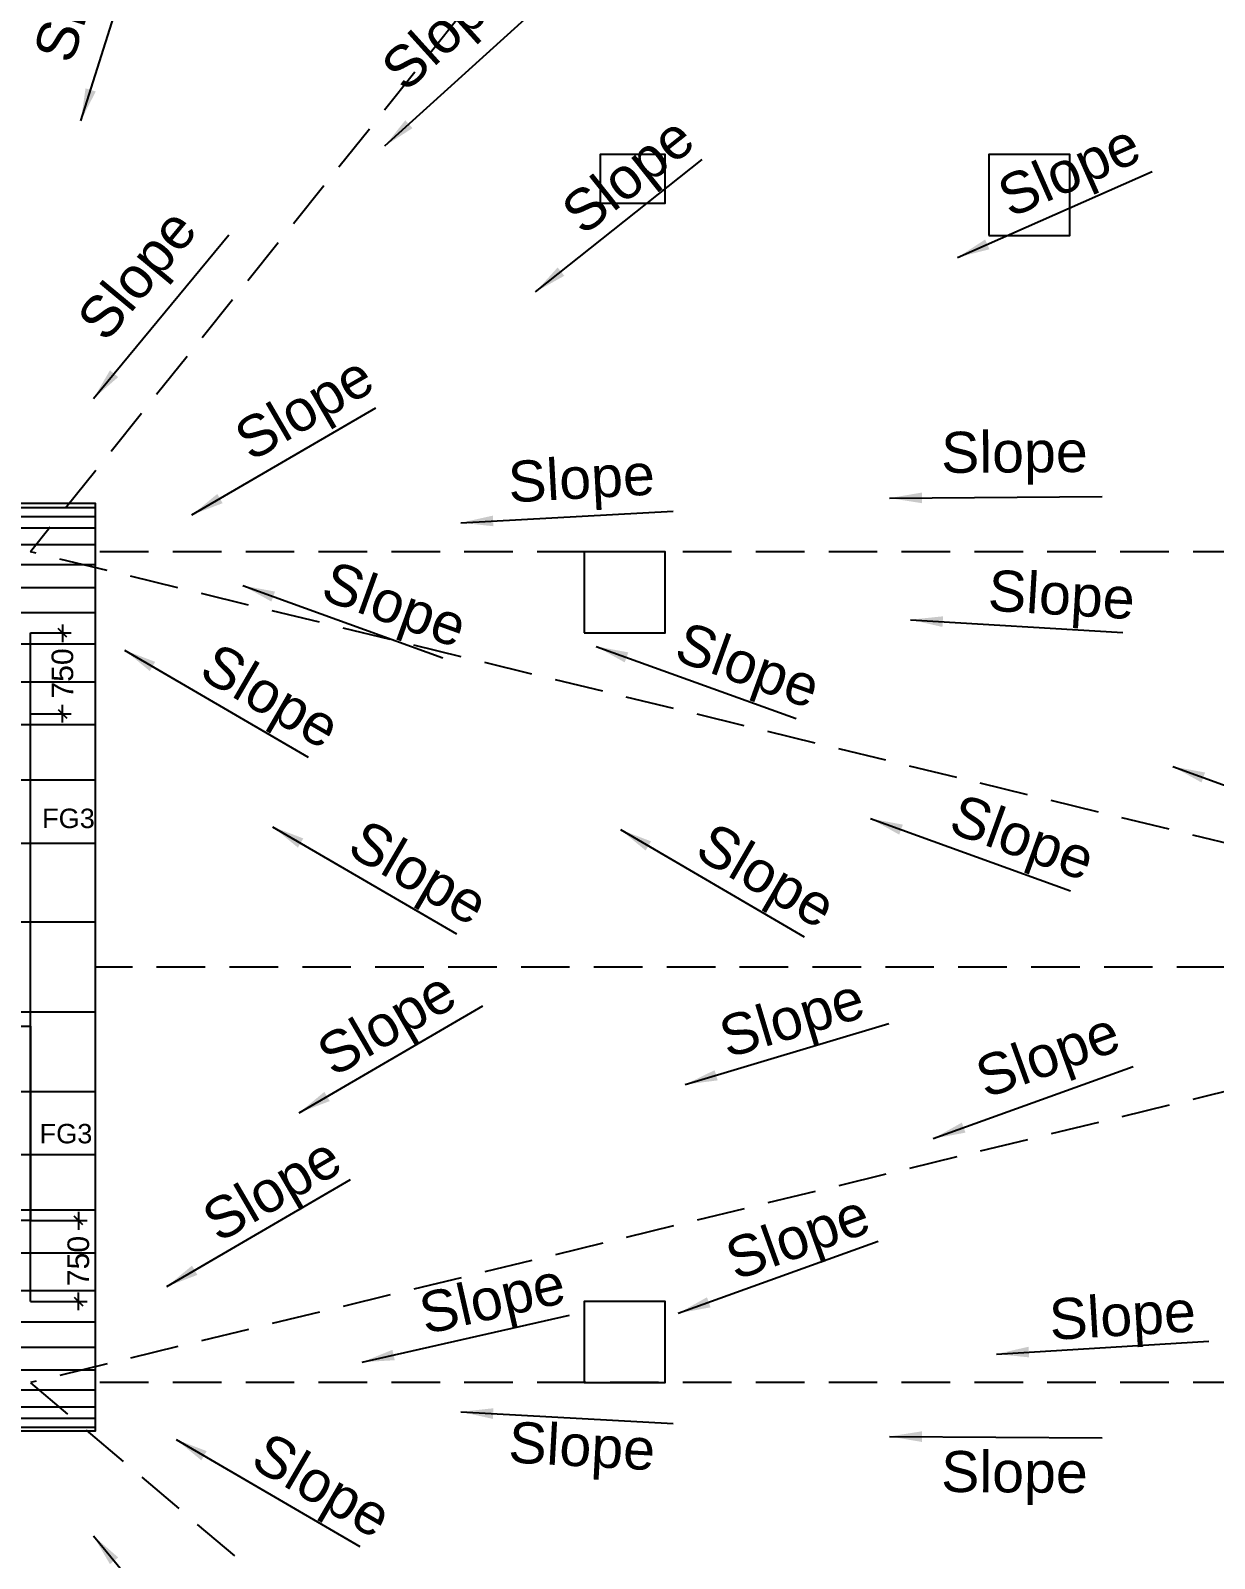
# Model space of a CAD drawing. Extents: x 7897917 to 8423973, y -6487334 to -6173396.
# Drawn here: x 8322995 to 8333961, y -6366900 to -6352755 of the extents above; entities that cross this region are included whole.
import ezdxf
from ezdxf.enums import TextEntityAlignment as Align

# ---------------------------------------------------------------- set-up
doc = ezdxf.new("R2010")
doc.units = 0
doc.header["$LTSCALE"] = 600
doc.header["$MEASUREMENT"] = 0
doc.header["$PDMODE"] = 35
doc.linetypes.add('HIDDEN', pattern=[0.375, 0.25, -0.125])
doc.layers.get('0').update_dxf_attribs({"linetype": 'CONTINUOUS'})
doc.layers.get('Defpoints').update_dxf_attribs({"linetype": 'CONTINUOUS'})
for name, color, linetype in [('A-text', 7, 'CONTINUOUS'), ('joinery', 7, 'CONTINUOUS'), ('LA-column', 3, 'CONTINUOUS'), ('LINE', 8, 'CONTINUOUS'), ('Ridge', 53, 'CONTINUOUS'), ('S-Col-Hatch', 30, 'CONTINUOUS'), ('Valley', 7, 'CONTINUOUS'), ('Walls', 7, 'CONTINUOUS'), ('WIN', 151, 'CONTINUOUS'), ('Working Dim', 5, 'CONTINUOUS')]:
    doc.layers.add(name, color=color, linetype=linetype)
doc.styles.add('ari', font='arial.ttf')
doc.styles.add('ARIAL', font='arial.ttf')
doc.styles.add('ROMANS', font='romans.shx')
doc.dimstyles.new('int. dim', dxfattribs={"dimtxt": 450, "dimasz": 80, "dimexe": 80, "dimexo": 0, "dimgap": 70, "dimtad": 0, "dimdec": 0, "dimzin": 12, "dimdsep": 46, "dimtxsty": 'ari', "dimblk": 'OBLIQUE', "dimcen": 2, "dimdle": 80, "dimclrd": 256, "dimclre": 256, "dimclrt": 6, "dimadec": 0, "dimazin": 0, "dimtfac": 1, "dimtdec": 0, "dimtix": 1, "dimtmove": 2, "dimatfit": 3, "dimfxl": 1, "dimtolj": 1, "dimtzin": 0, "dimlwd": -1, "dimlwe": -1, "dimarcsym": 0})
doc.dimstyles.new('MM', dxfattribs={"dimscale": 0, "dimtxt": 200, "dimasz": 150, "dimexe": 40, "dimexo": 50, "dimgap": 50, "dimtad": 1, "dimdec": 0, "dimzin": 0, "dimdsep": 46, "dimtxsty": 'ROMANS', "dimblk": 'OBLIQUE', "dimcen": 0.09, "dimdle": 40, "dimclrd": 5, "dimclre": 5, "dimclrt": 6, "dimadec": 0, "dimazin": 0, "dimtfac": 1, "dimtdec": 0, "dimtofl": 0, "dimtmove": 0, "dimatfit": 3, "dimfxl": 1, "dimfrac": 2, "dimtolj": 1, "dimtzin": 0, "dimarcsym": 0})

# ---------------------------------------------------------------- blocks, each defined once
blk = doc.blocks.new('A$C2D12074D')
at = {"layer": 'S-Col-Hatch', "color": 8, "linetype": 'Continuous'}
for p, q in [((-18048, -38, -17), (0, -38, -17)), ((-18048, -121, -17), (0, -121, -17)), ((-18048, -227, -17), (0, -227, -17)), ((-18048, -382, -17), (0, -382, -17)), ((-18048, -567, -17), (0, -567, -17)), ((-18048, -779, -17), (0, -779, -17)), ((-18048, -1012, -17), (0, -1012, -17)), ((-18048, -1302, -17), (0, -1302, -17)), ((-18048, -1652, -17), (0, -1652, -17)), ((-18048, -2049, -17), (0, -2049, -17)), ((-18048, -2561, -17), (0, -2561, -17)), ((-18048, -3145, -17), (0, -3145, -17)), ((0, -3879, -17), (-18048, -3879, -17)), ((0, -4711, -17), (-18048, -4711, -17)), ((-18048, -5445, -17), (0, -5445, -17)), ((-18048, -6029, -17), (0, -6029, -17)), ((-18048, -6541, -17), (0, -6541, -17)), ((-18048, -6939, -17), (0, -6939, -17)), ((-18048, -7289, -17), (0, -7289, -17)), ((-18048, -7578, -17), (0, -7578, -17)), ((-18048, -7812, -17), (0, -7812, -17)), ((-18048, -8023, -17), (0, -8023, -17)), ((-18048, -8208, -17), (0, -8208, -17)), ((-18048, -8364, -17), (0, -8364, -17)), ((-18048, -8469, -17), (0, -8469, -17)), ((-18048, -8553, -17), (0, -8553, -17))]:
    blk.add_line(p, q, dxfattribs=at)
at = {"layer": 'S-Col-Hatch', "linetype": 'Continuous'}
blk.add_lwpolyline([(-18048, 0), (0, 0), (0, -8590), (-18048, -8590)], close=True, dxfattribs=at)
blk = doc.blocks.new('_Oblique')
at = {"color": 0, "linetype": 'ByBlock', "lineweight": -2}
blk.add_line((-0.5, -0.5), (0.5, 0.5), dxfattribs=at)
blk = doc.blocks.new('*D2711')
at = {"layer": 'Defpoints', "color": 0, "transparency": 16777216}
for p in [(8322995, -6358332, 10), (8322995, -6359082, 6), (8323291, -6359082)]:
    blk.add_point(p, dxfattribs=at)
at = {"layer": 'Working Dim', "transparency": 16777216}
for p, q in [((8323291, -6358252), (8323291, -6358417)), ((8322995, -6358332), (8323371, -6358332)), ((8323291, -6359162), (8323291, -6358997)), ((8322995, -6359082), (8323371, -6359082))]:
    blk.add_line(p, q, dxfattribs=at)
at = {"layer": 'Working Dim', "transparency": 16777216, "xscale": 80, "yscale": 80, "zscale": 80}
for p, rotation in [((8323291, -6358332), 90), ((8323291, -6359082), 270)]:
    blk.add_blockref('_Oblique', p, dxfattribs=dict(at, rotation=rotation))
at = {"layer": 'Working Dim', "color": 6, "transparency": 16777216, "insert": (8323291, -6358707), "char_height": 200, "attachment_point": 5, "rotation": 90, "style": 'ari'}
blk.add_mtext('\\A1;750', dxfattribs=at)
blk = doc.blocks.new('*D2712')
at = {"layer": 'Defpoints', "color": 0, "transparency": 16777216}
for p in [(8322995, -6363772, 8), (8323438, -6363772), (8322995, -6364522, 9)]:
    blk.add_point(p, dxfattribs=at)
at = {"layer": 'Working Dim', "transparency": 16777216}
for p, q in [((8322995, -6363772), (8323518, -6363772)), ((8323438, -6363692), (8323438, -6363857)), ((8323438, -6364602), (8323438, -6364437)), ((8322995, -6364522), (8323518, -6364522))]:
    blk.add_line(p, q, dxfattribs=at)
at = {"layer": 'Working Dim', "transparency": 16777216, "xscale": 80, "yscale": 80, "zscale": 80}
for p, rotation in [((8323438, -6363772), 90), ((8323438, -6364522), 270)]:
    blk.add_blockref('_Oblique', p, dxfattribs=dict(at, rotation=rotation))
at = {"layer": 'Working Dim', "color": 6, "transparency": 16777216, "insert": (8323438, -6364147), "char_height": 200, "attachment_point": 5, "rotation": 90, "style": 'ari'}
blk.add_mtext('\\A1;750', dxfattribs=at)

msp = doc.modelspace()

# ---------------------------------------------------------------- linework, layer by layer
at = {"layer": 'LA-column', "color": 8}
for points, elevation in [([(8328272.131, -6354351.792), (8328872.131, -6354351.792), (8328872.131, -6353901.792), (8328272.131, -6353901.792)], 9.056), ([(8331872.129, -6354651.707), (8332622.129, -6354651.707), (8332622.129, -6353901.707), (8331872.129, -6353901.707)], 11.446), ([(8328122.131, -6358331.799), (8328872.131, -6358331.799), (8328872.131, -6357581.799), (8328122.131, -6357581.799)], 9.056), ([(8328122.131, -6365271.94), (8328872.131, -6365271.94), (8328872.131, -6364521.94), (8328122.131, -6364521.94)], 11191.038)]:
    msp.add_lwpolyline(points, close=True, dxfattribs=dict(at, elevation=elevation))
at = {"layer": 'Ridge', "linetype": 'HIDDEN', "ltscale": 3}
for p, q in [((8338262.352, -6357581.603, 8.025), (8323614.894, -6357581.603, 8.025)), ((8338262.352, -6365271.858, 8.025), (8323614.894, -6365271.858, 8.025))]:
    msp.add_line(p, q, dxfattribs=at)
at = {"layer": 'Ridge', "linetype": 'HIDDEN', "ltscale": 3, "elevation": 2.894}
msp.add_lwpolyline([(8338787.538, -6361426.73), (8323594.714, -6361426.73)], dxfattribs=at)
at = {"layer": 'Valley', "linetype": 'HIDDEN', "ltscale": 3, "elevation": 2.894}
for points in [[(8333732.154, -6344186.578), (8322994.714, -6357581.696)], [(8338787.538, -6361426.73), (8322994.714, -6357581.696)], [(8338787.538, -6361426.73), (8322994.714, -6365271.765)], [(8338782.262, -6378666.854), (8322994.714, -6365271.765)]]:
    msp.add_lwpolyline(points, dxfattribs=at)
at = {"layer": 'Walls', "color": 1}
msp.add_line((8322994.714, -6364521.845, 2.894), (8322994.714, -6358331.634, 2.894), dxfattribs=at)
at = {"layer": 'WIN', "linetype": 'Continuous', "elevation": 10.567}
msp.add_lwpolyline([(8322994.804, -6361971.754), (8322994.804, -6363771.754), (8322764.804, -6363771.754), (8322764.804, -6361971.754)], close=True, dxfattribs=at)

# ---------------------------------------------------------------- block references
at = {"layer": 'LINE'}
msp.add_blockref('A$C2D12074D', (8323594.714, -6357131.626, 20.206), dxfattribs=at)

# ---------------------------------------------------------------- texts
at = {"layer": 'A-text', "color": 0, "lineweight": 15, "style": 'ARIAL'}
for rotation, p in [(72.4768052, (8323376.339, -6353075.428, -2.237)), (42.1325409, (8326463.696, -6353335.897, -2.237)), (38.4939436, (8328112.565, -6354662.137, -2.237)), (23.7944856, (8332067.755, -6354492.612, -2.237)), (50.4014559, (8323692.263, -6355653.814, -2.237)), (30.2250287, (8325036.495, -6356751.128, -2.237)), (0.3837198, (8331429.99, -6356850.306, -7.368)), (3.1533684, (8327429.205, -6357123.876, -2.237)), (340.141977, (8325666.028, -6358012.456, -2.237)), (356.5555296, (8331855.399, -6358124.071, -2.237)), (340.141977, (8328938.41, -6358575.606, -2.237)), (329.7749713, (8324537.756, -6358735.282, -2.237)), (340.141977, (8331481.285, -6360170.306, -2.237)), (329.7749713, (8325909.665, -6360370.149, -2.237)), (329.7749713, (8329130.54, -6360397.123, -2.237)), (30.2250287, (8325799.677, -6362448.851, -2.237)), (16.7234366, (8329448.992, -6362269.385, -2.237)), (19.858023, (8331840.853, -6362643.451, -2.237)), (30.2250287, (8324736.861, -6363983.303, -2.237)), (19.858023, (8329524.9, -6364329.253, -2.237)), (12.8141289, (8326649.644, -6364827.101, -2.237)), (3.4444704, (8332441.886, -6364878.36, -2.237)), (356.8466316, (8327413.742, -6366010.62, -2.237)), (329.7749713, (8325014.87, -6366042.837, -2.237)), (359.6162802, (8331428.108, -6366284.61, -7.368))]:
    msp.add_text('Slope', height=380.16, rotation=rotation, dxfattribs=at).set_placement(p)
at = {"layer": 'joinery', "style": 'ari'}
for p in [(8323345.8, -6360138.486, 14.669), (8323322.721, -6363057.304, 10.567)]:
    msp.add_text('FG3', height=180, dxfattribs=at).set_placement(p, align=Align.CENTER)

# ---------------------------------------------------------------- dimensions: what is measured, and where the dimension line sits
at = {"layer": 'Working Dim', "color": 7}
for base, p1, p2, picture, middle in [((8323290.699, -6359081.953, 9.056), (8322994.626, -6358331.799, 19.471), (8322994.626, -6359081.953, 14.669), '*D2711', (8323290.699, -6358706.876, 9.056)), ((8323437.831, -6363771.754, 2.894), (8322994.714, -6364521.845, 11.95), (8322994.804, -6363771.754, 10.567), '*D2712', (8323437.831, -6364146.799, 2.894))]:
    dim = msp.add_linear_dim(base=base, p1=p1, p2=p2, angle=90, dimstyle='int. dim', override={"dimtxt": 200, "dimarcsym": 1}, dxfattribs=at)
    dim.commit()
    dim.dimension.update_dxf_attribs({"geometry": picture, "text_midpoint": middle})

# ---------------------------------------------------------------- leaders
at = {"layer": 'A-text', "color": 0, "lineweight": 15}
for points in [[(8323460.828, -6353590.242, -2.237), (8324053.916, -6351711.857, -2.237)], [(8326276.529, -6353822.867, -2.237), (8327737.318, -6352501.436, -2.237)], [(8327672.803, -6355173.367, -2.237), (8329214.508, -6353947.305, -2.237)], [(8331581.759, -6354855.208, -2.237), (8333384.116, -6354060.48, -2.237)], [(8323577.077, -6356162.64, -2.237), (8324832.632, -6354644.857, -2.237)], [(8324490, -6357238.617, -2.237), (8326192.009, -6356247.028, -2.237)], [(8330951.336, -6357083.145, -7.368), (8332921.085, -6357069.953, -7.368)], [(8326980.072, -6357311.175, -2.237), (8328946.882, -6357202.818, -2.237)], [(8324960.156, -6357892.963, -2.237), (8326812.819, -6358562.083, -2.237)], [(8331144.528, -6358208.905, -2.237), (8333110.763, -6358327.252, -2.237)], [(8323864.91, -6358490.716, -2.237), (8325566.919, -6359482.304, -2.237)], [(8328232.537, -6358456.112, -2.237), (8330085.201, -6359125.232, -2.237)], [(8333575.031, -6359568.056, -2.237), (8335427.695, -6360237.176, -2.237)], [(8325236.819, -6360125.583, -2.237), (8326938.828, -6361117.172, -2.237)], [(8330775.413, -6360050.813, -2.237), (8332628.076, -6360719.933, -2.237)], [(8328457.693, -6360152.557, -2.237), (8330159.703, -6361144.146, -2.237)], [(8325481.766, -6362774.538, -2.237), (8327183.776, -6361782.949, -2.237)], [(8329057.637, -6362513.264, -2.237), (8330944.117, -6361946.452, -2.237)], [(8331355.332, -6363013.681, -2.237), (8333207.996, -6362344.561, -2.237)], [(8324255.819, -6364383.674, -2.237), (8325957.829, -6363392.085, -2.237)], [(8328994.468, -6364630.847, -2.237), (8330847.132, -6363961.727, -2.237)], [(8326065.037, -6365083.448, -2.237), (8327985.772, -6364646.569, -2.237)], [(8331941.804, -6365007.867, -2.237), (8333908.039, -6364889.52, -2.237)], [(8326980.072, -6365542.647, -2.237), (8328946.882, -6365651.003, -2.237)], [(8330951.336, -6365770.677, -7.368), (8332921.085, -6365783.869, -7.368)], [(8324342.024, -6365798.271, -2.237), (8326044.033, -6366789.86, -2.237)], [(8323577.077, -6366691.181, -2.237), (8324832.632, -6368208.965, -2.237)]]:
    msp.add_leader(points, dimstyle='MM', override={"dimscale": 1, "dimasz": 300, "dimtad": 0}, dxfattribs=at)

doc.saveas('drawing.dxf')
